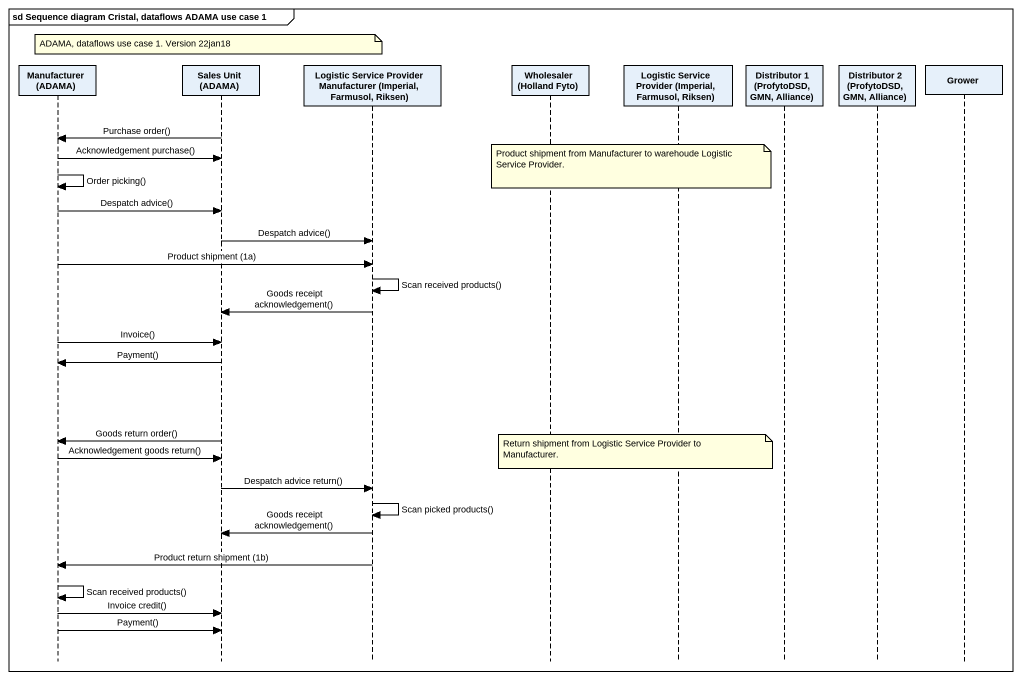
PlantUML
@startuml
mainframe sd Sequence diagram Cristal, dataflows ADAMA use case 1
hide footbox
participant "Manufacturer (ADAMA)" as Manufacturer_ADAMA
participant "Sales Unit (ADAMA)" as Sales_Unit_ADAMA
participant "Logistic Service Provider Manufacturer (Imperial, Farmusol, Riksen)" as Logistic_Service_Provider
participant "Wholesaler (Holland Fyto)" as Wholesaler_Holland_Fyto
participant "Logistic Service Provider (Imperial, Farmusol, Riksen)" as Logistic_Service_Provider_2
participant "Distributor 1 (ProfytoDSD, GMN, Alliance)" as Distributor_1_ProfytoDSD
participant "Distributor 2 (ProfytoDSD, GMN, Alliance)" as Distributor_2_ProfytoDSD
participant Grower

note over Sales_Unit_ADAMA : ADAMA, dataflows use case 1. Version 22jan18
Sales_Unit_ADAMA -> Manufacturer_ADAMA : Purchase order()
Manufacturer_ADAMA -> Sales_Unit_ADAMA : Acknowledgement purchase()
note over Logistic_Service_Provider_2 : Product shipment from Manufacturer to warehoude Logistic Service Provider.
Manufacturer_ADAMA -> Manufacturer_ADAMA : Order picking()
Manufacturer_ADAMA -> Sales_Unit_ADAMA : Despatch advice()
Sales_Unit_ADAMA -> Logistic_Service_Provider : Despatch advice()
Manufacturer_ADAMA -> Logistic_Service_Provider : Product shipment (1a)
Logistic_Service_Provider -> Logistic_Service_Provider : Scan received products()
Logistic_Service_Provider -> Sales_Unit_ADAMA : Goods receipt acknowledgement()
Manufacturer_ADAMA -> Sales_Unit_ADAMA : Invoice()
Sales_Unit_ADAMA -> Manufacturer_ADAMA : Payment()
Sales_Unit_ADAMA -> Manufacturer_ADAMA : Goods return order()
note over Logistic_Service_Provider_2 : Return shipment from Logistic Service Provider to Manufacturer.
Manufacturer_ADAMA -> Sales_Unit_ADAMA : Acknowledgement goods return()
Sales_Unit_ADAMA -> Logistic_Service_Provider : Despatch advice return()
Logistic_Service_Provider -> Logistic_Service_Provider : Scan picked products()
Logistic_Service_Provider -> Sales_Unit_ADAMA : Goods receipt acknowledgement()
Logistic_Service_Provider -> Manufacturer_ADAMA : Product return shipment (1b)
Manufacturer_ADAMA -> Manufacturer_ADAMA : Scan received products()
Manufacturer_ADAMA -> Sales_Unit_ADAMA : Invoice credit()
Manufacturer_ADAMA -> Sales_Unit_ADAMA : Payment()
@enduml
